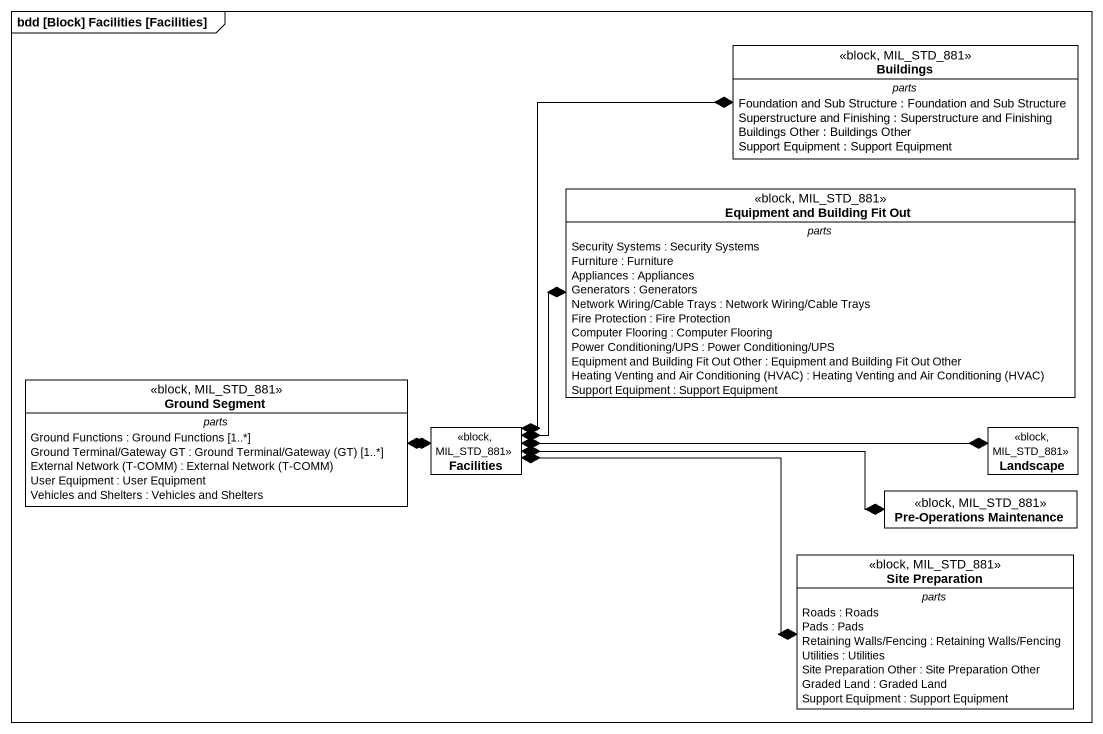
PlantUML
@startuml
mainframe bdd [Block] Facilities [Facilities]
hide circle
hide empty members
class Buildings <<block, MIL_STD_881>> {
  -- parts --
  Foundation and Sub Structure : Foundation and Sub Structure
  Superstructure and Finishing : Superstructure and Finishing
  Buildings Other : Buildings Other
  Support Equipment : Support Equipment
}
class "Equipment and Building Fit Out" as Equipment_and_Building_Fit <<block, MIL_STD_881>> {
  -- parts --
  Security Systems : Security Systems
  Furniture : Furniture
  Appliances : Appliances
  Generators : Generators
  Network Wiring/Cable Trays : Network Wiring/Cable Trays
  Fire Protection : Fire Protection
  Computer Flooring : Computer Flooring
  Power Conditioning/UPS : Power Conditioning/UPS
  Equipment and Building Fit Out Other : Equipment and Building Fit Out Other
  {field} Heating Venting and Air Conditioning (HVAC) : Heating Venting and Air Conditioning (HVAC)
  Support Equipment : Support Equipment
}
class "Ground Segment" as Ground_Segment <<block, MIL_STD_881>> {
  -- parts --
  Ground Functions : Ground Functions [1..*]
  {field} Ground Terminal/Gateway GT : Ground Terminal/Gateway (GT) [1..*]
  {field} External Network (T-COMM) : External Network (T-COMM)
  User Equipment : User Equipment
  Vehicles and Shelters : Vehicles and Shelters
}
class Facilities <<block, MIL_STD_881>>
class Landscape <<block, MIL_STD_881>>
class "Pre-Operations Maintenance" as Pre_Operations_Maintenance <<block, MIL_STD_881>>
class "Site Preparation" as Site_Preparation <<block, MIL_STD_881>> {
  -- parts --
  Roads : Roads
  Pads : Pads
  Retaining Walls/Fencing : Retaining Walls/Fencing
  Utilities : Utilities
  Site Preparation Other : Site Preparation Other
  Graded Land : Graded Land
  Support Equipment : Support Equipment
}
Ground_Segment *-right-* Facilities
Facilities *-up-* Buildings
Facilities *-right-* Equipment_and_Building_Fit
Facilities *-right-* Landscape
Facilities *-right-* Pre_Operations_Maintenance
Facilities *-right-* Site_Preparation
@enduml
